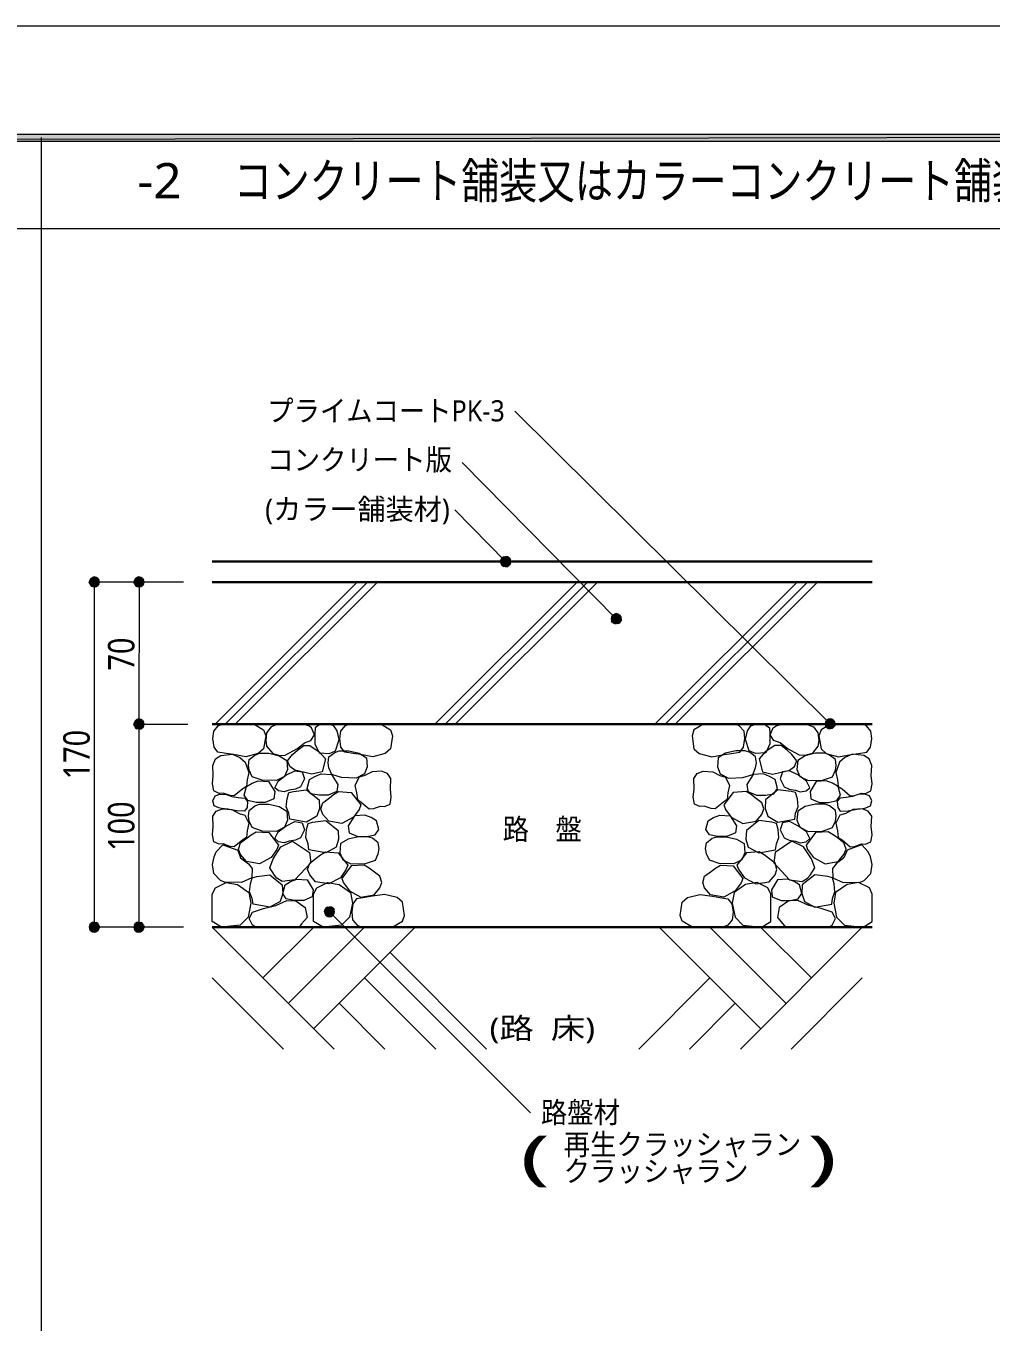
# Model space of a CAD drawing. Header units: millimetres. Extents: x 0 to 420, y 0 to 297.
# Drawn here: x 116.7 to 211.7, y 169.3 to 297 of the extents above; entities that cross this region are included whole.
import ezdxf
from ezdxf.enums import TextEntityAlignment as Align

# ---------------------------------------------------------------- set-up
doc = ezdxf.new("R2010")
doc.units = ezdxf.units.MM
doc.styles.add('kst32b', font='NotoSansJP-Variable.ttf')

msp = doc.modelspace()

# ---------------------------------------------------------------- hatches: boundary and pattern name
h = msp.add_hatch(color=7)
h.paths.add_polyline_path([(394.17, 285.62), (394.17, 286.32), (26.18, 285.62), (394.17, 285.62)])
h.paths.add_polyline_path([(394.17, 286.32), (26.18, 285.62), (26.18, 286.32), (394.17, 286.32)])
h = msp.add_hatch(color=7)
h.paths.add_polyline_path([(163.53, 244.56), (163.43, 244.39), (163.89, 244.2), (163.53, 244.56)])
h.paths.add_polyline_path([(163.43, 244.39), (163.89, 244.2), (163.39, 244.2), (163.43, 244.39)])
h.paths.add_polyline_path([(163.89, 244.2), (163.39, 244.2), (163.43, 244.01), (163.89, 244.2)])
for points in [[(163.43, 244.01), (163.53, 243.84), (163.89, 244.2), (163.43, 244.01)], [(123.59, 242.65), (123.4, 242.7), (123.4, 242.19), (123.59, 242.65)], [(127.97, 242.65), (127.78, 242.7), (127.78, 242.19), (127.97, 242.65)], [(174.33, 238.76), (174.29, 238.57), (174.79, 238.57), (174.33, 238.76)], [(127.97, 228.66), (127.78, 228.71), (127.78, 228.2), (127.97, 228.66)], [(195.39, 228.41), (195.35, 228.22), (195.86, 228.22), (195.39, 228.41)], [(147, 209.53), (147.04, 209.72), (146.56, 209.72), (147, 209.53)], [(123.21, 207.73), (123.4, 207.71), (123.4, 208.2), (123.21, 207.73)], [(127.59, 207.73), (127.78, 207.71), (127.78, 208.2), (127.59, 207.73)]]:
    msp.add_hatch(color=7).paths.add_polyline_path(points)
h = msp.add_hatch(color=7)
h.paths.add_polyline_path([(164.08, 244.67), (163.89, 244.69), (163.89, 244.2), (164.08, 244.67)])
h.paths.add_polyline_path([(163.89, 244.69), (163.89, 244.2), (163.7, 244.67), (163.89, 244.69)])
h.paths.add_polyline_path([(163.89, 244.2), (163.7, 244.67), (163.53, 244.56), (163.89, 244.2)])
h = msp.add_hatch(color=7)
h.paths.add_polyline_path([(163.53, 243.84), (163.7, 243.73), (163.89, 244.2), (163.53, 243.84)])
h.paths.add_polyline_path([(163.7, 243.73), (163.89, 244.2), (163.89, 243.69), (163.7, 243.73)])
h.paths.add_polyline_path([(163.89, 244.2), (163.89, 243.69), (164.08, 243.73), (163.89, 244.2)])
h = msp.add_hatch(color=7)
h.paths.add_polyline_path([(164.4, 244.2), (164.36, 244.39), (163.89, 244.2), (164.4, 244.2)])
h.paths.add_polyline_path([(164.36, 244.39), (163.89, 244.2), (164.25, 244.56), (164.36, 244.39)])
h.paths.add_polyline_path([(163.89, 244.2), (164.25, 244.56), (164.08, 244.67), (163.89, 244.2)])
h = msp.add_hatch(color=7)
h.paths.add_polyline_path([(164.08, 243.73), (164.25, 243.84), (163.89, 244.2), (164.08, 243.73)])
h.paths.add_polyline_path([(164.25, 243.84), (163.89, 244.2), (164.36, 244.01), (164.25, 243.84)])
h.paths.add_polyline_path([(163.89, 244.2), (164.36, 244.01), (164.4, 244.2), (163.89, 244.2)])
h = msp.add_hatch(color=7)
h.paths.add_polyline_path([(123.4, 242.7), (123.21, 242.65), (123.4, 242.19), (123.4, 242.7)])
h.paths.add_polyline_path([(123.21, 242.65), (123.4, 242.19), (123.04, 242.55), (123.21, 242.65)])
h.paths.add_polyline_path([(123.4, 242.19), (123.04, 242.55), (122.94, 242.38), (123.4, 242.19)])
h = msp.add_hatch(color=7)
h.paths.add_polyline_path([(123.89, 242.19), (123.85, 242.38), (123.4, 242.19), (123.89, 242.19)])
h.paths.add_polyline_path([(123.85, 242.38), (123.4, 242.19), (123.74, 242.55), (123.85, 242.38)])
h.paths.add_polyline_path([(123.4, 242.19), (123.74, 242.55), (123.59, 242.65), (123.4, 242.19)])
h = msp.add_hatch(color=7)
h.paths.add_polyline_path([(127.78, 242.7), (127.59, 242.65), (127.78, 242.19), (127.78, 242.7)])
h.paths.add_polyline_path([(127.59, 242.65), (127.78, 242.19), (127.44, 242.55), (127.59, 242.65)])
h.paths.add_polyline_path([(127.78, 242.19), (127.44, 242.55), (127.34, 242.38), (127.78, 242.19)])
h = msp.add_hatch(color=7)
h.paths.add_polyline_path([(128.29, 242.19), (128.25, 242.38), (127.78, 242.19), (128.29, 242.19)])
h.paths.add_polyline_path([(128.25, 242.38), (127.78, 242.19), (128.14, 242.55), (128.25, 242.38)])
h.paths.add_polyline_path([(127.78, 242.19), (128.14, 242.55), (127.97, 242.65), (127.78, 242.19)])
h = msp.add_hatch(color=7)
h.paths.add_polyline_path([(122.94, 242.38), (122.89, 242.19), (123.4, 242.19), (122.94, 242.38)])
h.paths.add_polyline_path([(122.89, 242.19), (123.4, 242.19), (122.94, 242), (122.89, 242.19)])
h.paths.add_polyline_path([(123.4, 242.19), (122.94, 242), (123.04, 241.85), (123.4, 242.19)])
h = msp.add_hatch(color=7)
h.paths.add_polyline_path([(123.04, 241.85), (123.21, 241.74), (123.4, 242.19), (123.04, 241.85)])
h.paths.add_polyline_path([(123.21, 241.74), (123.4, 242.19), (123.4, 241.7), (123.21, 241.74)])
h.paths.add_polyline_path([(123.4, 242.19), (123.4, 241.7), (123.59, 241.74), (123.4, 242.19)])
h = msp.add_hatch(color=7)
h.paths.add_polyline_path([(123.59, 241.74), (123.74, 241.85), (123.4, 242.19), (123.59, 241.74)])
h.paths.add_polyline_path([(123.74, 241.85), (123.4, 242.19), (123.85, 242), (123.74, 241.85)])
h.paths.add_polyline_path([(123.4, 242.19), (123.85, 242), (123.89, 242.19), (123.4, 242.19)])
h = msp.add_hatch(color=7)
h.paths.add_polyline_path([(127.34, 242.38), (127.3, 242.19), (127.78, 242.19), (127.34, 242.38)])
h.paths.add_polyline_path([(127.3, 242.19), (127.78, 242.19), (127.34, 242), (127.3, 242.19)])
h.paths.add_polyline_path([(127.78, 242.19), (127.34, 242), (127.44, 241.85), (127.78, 242.19)])
h = msp.add_hatch(color=7)
h.paths.add_polyline_path([(127.44, 241.85), (127.59, 241.74), (127.78, 242.19), (127.44, 241.85)])
h.paths.add_polyline_path([(127.59, 241.74), (127.78, 242.19), (127.78, 241.7), (127.59, 241.74)])
h.paths.add_polyline_path([(127.78, 242.19), (127.78, 241.7), (127.97, 241.74), (127.78, 242.19)])
h = msp.add_hatch(color=7)
h.paths.add_polyline_path([(127.97, 241.74), (128.14, 241.85), (127.78, 242.19), (127.97, 241.74)])
h.paths.add_polyline_path([(128.14, 241.85), (127.78, 242.19), (128.25, 242), (128.14, 241.85)])
h.paths.add_polyline_path([(127.78, 242.19), (128.25, 242), (128.29, 242.19), (127.78, 242.19)])
h = msp.add_hatch(color=7)
h.paths.add_polyline_path([(174.79, 239.08), (174.6, 239.04), (174.79, 238.57), (174.79, 239.08)])
h.paths.add_polyline_path([(174.6, 239.04), (174.79, 238.57), (174.43, 238.93), (174.6, 239.04)])
h.paths.add_polyline_path([(174.79, 238.57), (174.43, 238.93), (174.33, 238.76), (174.79, 238.57)])
h = msp.add_hatch(color=7)
h.paths.add_polyline_path([(175.26, 238.76), (175.13, 238.93), (174.79, 238.57), (175.26, 238.76)])
h.paths.add_polyline_path([(175.13, 238.93), (174.79, 238.57), (174.98, 239.04), (175.13, 238.93)])
h.paths.add_polyline_path([(174.79, 238.57), (174.98, 239.04), (174.79, 239.08), (174.79, 238.57)])
h = msp.add_hatch(color=7)
h.paths.add_polyline_path([(175.13, 238.21), (175.26, 238.38), (174.79, 238.57), (175.13, 238.21)])
h.paths.add_polyline_path([(175.26, 238.38), (174.79, 238.57), (175.28, 238.57), (175.26, 238.38)])
h.paths.add_polyline_path([(174.79, 238.57), (175.28, 238.57), (175.26, 238.76), (174.79, 238.57)])
h = msp.add_hatch(color=7)
h.paths.add_polyline_path([(174.29, 238.57), (174.33, 238.38), (174.79, 238.57), (174.29, 238.57)])
h.paths.add_polyline_path([(174.33, 238.38), (174.79, 238.57), (174.43, 238.21), (174.33, 238.38)])
h.paths.add_polyline_path([(174.79, 238.57), (174.43, 238.21), (174.6, 238.1), (174.79, 238.57)])
h = msp.add_hatch(color=7)
h.paths.add_polyline_path([(174.6, 238.1), (174.79, 238.06), (174.79, 238.57), (174.6, 238.1)])
h.paths.add_polyline_path([(174.79, 238.06), (174.79, 238.57), (174.98, 238.1), (174.79, 238.06)])
h.paths.add_polyline_path([(174.79, 238.57), (174.98, 238.1), (175.13, 238.21), (174.79, 238.57)])
h = msp.add_hatch(color=7)
h.paths.add_polyline_path([(127.78, 228.71), (127.59, 228.66), (127.78, 228.2), (127.78, 228.71)])
h.paths.add_polyline_path([(127.59, 228.66), (127.78, 228.2), (127.44, 228.56), (127.59, 228.66)])
h.paths.add_polyline_path([(127.78, 228.2), (127.44, 228.56), (127.34, 228.39), (127.78, 228.2)])
h = msp.add_hatch(color=7)
h.paths.add_polyline_path([(128.29, 228.2), (128.25, 228.39), (127.78, 228.2), (128.29, 228.2)])
h.paths.add_polyline_path([(128.25, 228.39), (127.78, 228.2), (128.14, 228.56), (128.25, 228.39)])
h.paths.add_polyline_path([(127.78, 228.2), (128.14, 228.56), (127.97, 228.66), (127.78, 228.2)])
h = msp.add_hatch(color=7)
h.paths.add_polyline_path([(195.86, 228.73), (195.66, 228.68), (195.86, 228.22), (195.86, 228.73)])
h.paths.add_polyline_path([(195.66, 228.68), (195.86, 228.22), (195.5, 228.58), (195.66, 228.68)])
h.paths.add_polyline_path([(195.86, 228.22), (195.5, 228.58), (195.39, 228.41), (195.86, 228.22)])
h = msp.add_hatch(color=7)
h.paths.add_polyline_path([(196.3, 228.41), (196.19, 228.58), (195.86, 228.22), (196.3, 228.41)])
h.paths.add_polyline_path([(196.19, 228.58), (195.86, 228.22), (196.05, 228.68), (196.19, 228.58)])
h.paths.add_polyline_path([(195.86, 228.22), (196.05, 228.68), (195.86, 228.73), (195.86, 228.22)])
h = msp.add_hatch(color=7)
h.paths.add_polyline_path([(127.34, 228.39), (127.3, 228.2), (127.78, 228.2), (127.34, 228.39)])
h.paths.add_polyline_path([(127.3, 228.2), (127.78, 228.2), (127.34, 228.01), (127.3, 228.2)])
h.paths.add_polyline_path([(127.78, 228.2), (127.34, 228.01), (127.44, 227.84), (127.78, 228.2)])
h = msp.add_hatch(color=7)
h.paths.add_polyline_path([(127.44, 227.84), (127.59, 227.73), (127.78, 228.2), (127.44, 227.84)])
h.paths.add_polyline_path([(127.59, 227.73), (127.78, 228.2), (127.78, 227.69), (127.59, 227.73)])
h.paths.add_polyline_path([(127.78, 228.2), (127.78, 227.69), (127.97, 227.73), (127.78, 228.2)])
h = msp.add_hatch(color=7)
h.paths.add_polyline_path([(127.97, 227.73), (128.14, 227.84), (127.78, 228.2), (127.97, 227.73)])
h.paths.add_polyline_path([(128.14, 227.84), (127.78, 228.2), (128.25, 228.01), (128.14, 227.84)])
h.paths.add_polyline_path([(127.78, 228.2), (128.25, 228.01), (128.29, 228.2), (127.78, 228.2)])
h = msp.add_hatch(color=7)
h.paths.add_polyline_path([(195.35, 228.22), (195.39, 228.03), (195.86, 228.22), (195.35, 228.22)])
h.paths.add_polyline_path([(195.39, 228.03), (195.86, 228.22), (195.5, 227.88), (195.39, 228.03)])
h.paths.add_polyline_path([(195.86, 228.22), (195.5, 227.88), (195.66, 227.75), (195.86, 228.22)])
h = msp.add_hatch(color=7)
h.paths.add_polyline_path([(195.66, 227.75), (195.86, 227.73), (195.86, 228.22), (195.66, 227.75)])
h.paths.add_polyline_path([(195.86, 227.73), (195.86, 228.22), (196.05, 227.75), (195.86, 227.73)])
h.paths.add_polyline_path([(195.86, 228.22), (196.05, 227.75), (196.19, 227.88), (195.86, 228.22)])
h = msp.add_hatch(color=7)
h.paths.add_polyline_path([(196.19, 227.88), (196.3, 228.03), (195.86, 228.22), (196.19, 227.88)])
h.paths.add_polyline_path([(196.3, 228.03), (195.86, 228.22), (196.34, 228.22), (196.3, 228.03)])
h.paths.add_polyline_path([(195.86, 228.22), (196.34, 228.22), (196.3, 228.41), (195.86, 228.22)])
h = msp.add_hatch(color=7)
h.paths.add_polyline_path([(146.2, 210.06), (146.09, 209.91), (146.56, 209.72), (146.2, 210.06)])
h.paths.add_polyline_path([(146.09, 209.91), (146.56, 209.72), (146.05, 209.72), (146.09, 209.91)])
h.paths.add_polyline_path([(146.56, 209.72), (146.05, 209.72), (146.09, 209.53), (146.56, 209.72)])
h = msp.add_hatch(color=7)
h.paths.add_polyline_path([(146.09, 209.53), (146.2, 209.36), (146.56, 209.72), (146.09, 209.53)])
h.paths.add_polyline_path([(146.2, 209.36), (146.56, 209.72), (146.37, 209.25), (146.2, 209.36)])
h.paths.add_polyline_path([(146.56, 209.72), (146.37, 209.25), (146.56, 209.21), (146.56, 209.72)])
h = msp.add_hatch(color=7)
h.paths.add_polyline_path([(146.75, 210.18), (146.56, 210.21), (146.56, 209.72), (146.75, 210.18)])
h.paths.add_polyline_path([(146.56, 210.21), (146.56, 209.72), (146.37, 210.18), (146.56, 210.21)])
h.paths.add_polyline_path([(146.56, 209.72), (146.37, 210.18), (146.2, 210.06), (146.56, 209.72)])
h = msp.add_hatch(color=7)
h.paths.add_polyline_path([(147.04, 209.72), (147, 209.91), (146.56, 209.72), (147.04, 209.72)])
h.paths.add_polyline_path([(147, 209.91), (146.56, 209.72), (146.9, 210.06), (147, 209.91)])
h.paths.add_polyline_path([(146.56, 209.72), (146.9, 210.06), (146.75, 210.18), (146.56, 209.72)])
h = msp.add_hatch(color=7)
h.paths.add_polyline_path([(146.56, 209.21), (146.75, 209.25), (146.56, 209.72), (146.56, 209.21)])
h.paths.add_polyline_path([(146.75, 209.25), (146.56, 209.72), (146.9, 209.36), (146.75, 209.25)])
h.paths.add_polyline_path([(146.56, 209.72), (146.9, 209.36), (147, 209.53), (146.56, 209.72)])
h = msp.add_hatch(color=7)
h.paths.add_polyline_path([(123.21, 208.66), (123.04, 208.56), (123.4, 208.2), (123.21, 208.66)])
h.paths.add_polyline_path([(123.04, 208.56), (123.4, 208.2), (122.94, 208.39), (123.04, 208.56)])
h.paths.add_polyline_path([(123.4, 208.2), (122.94, 208.39), (122.89, 208.2), (123.4, 208.2)])
h = msp.add_hatch(color=7)
h.paths.add_polyline_path([(122.89, 208.2), (122.94, 208), (123.4, 208.2), (122.89, 208.2)])
h.paths.add_polyline_path([(122.94, 208), (123.4, 208.2), (123.04, 207.84), (122.94, 208)])
h.paths.add_polyline_path([(123.4, 208.2), (123.04, 207.84), (123.21, 207.73), (123.4, 208.2)])
h = msp.add_hatch(color=7)
h.paths.add_polyline_path([(123.74, 208.56), (123.59, 208.66), (123.4, 208.2), (123.74, 208.56)])
h.paths.add_polyline_path([(123.59, 208.66), (123.4, 208.2), (123.4, 208.7), (123.59, 208.66)])
h.paths.add_polyline_path([(123.4, 208.2), (123.4, 208.7), (123.21, 208.66), (123.4, 208.2)])
h = msp.add_hatch(color=7)
h.paths.add_polyline_path([(123.85, 208), (123.89, 208.2), (123.4, 208.2), (123.85, 208)])
h.paths.add_polyline_path([(123.89, 208.2), (123.4, 208.2), (123.85, 208.39), (123.89, 208.2)])
h.paths.add_polyline_path([(123.4, 208.2), (123.85, 208.39), (123.74, 208.56), (123.4, 208.2)])
h = msp.add_hatch(color=7)
h.paths.add_polyline_path([(123.4, 207.71), (123.59, 207.73), (123.4, 208.2), (123.4, 207.71)])
h.paths.add_polyline_path([(123.59, 207.73), (123.4, 208.2), (123.74, 207.84), (123.59, 207.73)])
h.paths.add_polyline_path([(123.4, 208.2), (123.74, 207.84), (123.85, 208), (123.4, 208.2)])
h = msp.add_hatch(color=7)
h.paths.add_polyline_path([(127.59, 208.66), (127.44, 208.56), (127.78, 208.2), (127.59, 208.66)])
h.paths.add_polyline_path([(127.44, 208.56), (127.78, 208.2), (127.34, 208.39), (127.44, 208.56)])
h.paths.add_polyline_path([(127.78, 208.2), (127.34, 208.39), (127.3, 208.2), (127.78, 208.2)])
h = msp.add_hatch(color=7)
h.paths.add_polyline_path([(127.3, 208.2), (127.34, 208), (127.78, 208.2), (127.3, 208.2)])
h.paths.add_polyline_path([(127.34, 208), (127.78, 208.2), (127.44, 207.84), (127.34, 208)])
h.paths.add_polyline_path([(127.78, 208.2), (127.44, 207.84), (127.59, 207.73), (127.78, 208.2)])
h = msp.add_hatch(color=7)
h.paths.add_polyline_path([(128.14, 208.56), (127.97, 208.66), (127.78, 208.2), (128.14, 208.56)])
h.paths.add_polyline_path([(127.97, 208.66), (127.78, 208.2), (127.78, 208.7), (127.97, 208.66)])
h.paths.add_polyline_path([(127.78, 208.2), (127.78, 208.7), (127.59, 208.66), (127.78, 208.2)])
h = msp.add_hatch(color=7)
h.paths.add_polyline_path([(128.25, 208), (128.29, 208.2), (127.78, 208.2), (128.25, 208)])
h.paths.add_polyline_path([(128.29, 208.2), (127.78, 208.2), (128.25, 208.39), (128.29, 208.2)])
h.paths.add_polyline_path([(127.78, 208.2), (128.25, 208.39), (128.14, 208.56), (127.78, 208.2)])
h = msp.add_hatch(color=7)
h.paths.add_polyline_path([(127.78, 207.71), (127.97, 207.73), (127.78, 208.2), (127.78, 207.71)])
h.paths.add_polyline_path([(127.97, 207.73), (127.78, 208.2), (128.14, 207.84), (127.97, 207.73)])
h.paths.add_polyline_path([(127.78, 208.2), (128.14, 207.84), (128.25, 208), (127.78, 208.2)])

# ---------------------------------------------------------------- linework, layer by layer
at = {"lineweight": 13}
for points in [[(0.19, 0), (0.19, 296.97), (420.16, 296.97), (420.16, 0)], [(192.6, 242.19), (178.6, 228.2)], [(143.55, 223.56), (143.15, 223.65), (142.66, 224.01), (142.43, 224.58), (142.92, 225.19), (143.4, 225.64), (144.02, 226.08), (144.61, 226.08), (145.54, 225.47), (146.16, 224.77), (145.84, 223.48), (144.82, 223.27), (144.25, 223.39)], [(191.45, 223.56), (191.85, 223.65), (192.34, 224.01), (192.57, 224.58), (192.09, 225.19), (191.6, 225.64), (191.01, 226.08), (190.39, 226.08), (189.46, 225.47), (188.85, 224.77), (189.17, 223.48), (190.18, 223.27), (190.75, 223.39)], [(136.08, 221.4), (135.68, 221.36), (135.15, 221.62), (135.02, 222.31), (135.11, 223.12), (135.06, 224.13), (135.32, 224.79), (135.85, 225.11), (136.99, 225.23), (137.71, 224.92), (138.24, 224.45), (138.6, 223.44), (138.45, 222.72), (138.37, 222.06), (138.01, 221.81), (137.18, 221.13), (136.78, 221.17)], [(138.64, 223.65), (138.56, 224.13), (138.64, 224.71), (139.21, 225.15), (139.66, 225.32), (140.59, 225.32), (141.61, 225.07), (142.35, 224.62), (142.43, 223.73), (142.13, 223.03), (141.33, 222.63), (139.91, 222.67), (138.94, 222.99)], [(146.49, 223.9), (146.41, 224.39), (146.49, 224.96), (147.07, 225.4), (147.51, 225.57), (148.44, 225.57), (149.46, 225.32), (150.18, 224.87), (150.26, 223.99), (149.99, 223.29), (149.16, 222.88), (147.74, 222.93), (146.77, 223.24)], [(188.51, 223.9), (188.6, 224.39), (188.51, 224.96), (187.96, 225.4), (187.49, 225.57), (186.56, 225.57), (185.55, 225.32), (184.83, 224.87), (184.74, 223.99), (185.02, 223.29), (185.84, 222.88), (187.26, 222.93), (188.24, 223.24)], [(196.36, 223.65), (196.45, 224.13), (196.36, 224.71), (195.79, 225.15), (195.35, 225.32), (194.42, 225.32), (193.4, 225.07), (192.66, 224.62), (192.57, 223.73), (192.87, 223.03), (193.67, 222.63), (195.09, 222.67), (196.09, 222.99)], [(198.92, 221.4), (199.33, 221.36), (199.86, 221.62), (199.98, 222.31), (199.9, 223.12), (199.94, 224.13), (199.69, 224.79), (199.16, 225.11), (198.04, 225.23), (197.29, 224.92), (196.77, 224.45), (196.41, 223.44), (196.57, 222.72), (196.64, 222.06), (197.02, 221.81), (197.82, 221.13), (198.23, 221.17)], [(142.58, 221.7), (142.09, 221.53), (141.52, 221.62), (141.16, 221.93), (141.5, 222.59), (142.26, 223.16), (143.15, 223.6), (143.85, 223.48), (144.08, 222.8), (143.68, 222.02), (143.19, 221.78)], [(151.57, 220.11), (151.98, 220.07), (152.51, 220.32), (152.63, 221), (152.55, 221.83), (152.59, 222.84), (152.25, 223.33), (151.68, 223.56), (150.75, 223.48), (150.03, 223.12), (149.46, 222.97), (149.06, 222.14), (149.22, 221.42), (149.31, 220.77), (149.67, 220.51), (150.47, 219.84), (150.88, 219.88)], [(183.43, 220.11), (183.03, 220.07), (182.5, 220.32), (182.37, 221), (182.46, 221.83), (182.41, 222.84), (182.75, 223.33), (183.35, 223.56), (184.28, 223.48), (184.98, 223.12), (185.55, 222.97), (185.95, 222.14), (185.78, 221.42), (185.72, 220.77), (185.34, 220.51), (184.53, 219.84), (184.13, 219.88)], [(192.43, 221.7), (192.91, 221.53), (193.48, 221.62), (193.84, 221.93), (193.53, 222.59), (192.74, 223.16), (191.85, 223.6), (191.16, 223.48), (190.92, 222.8), (191.33, 222.02), (191.81, 221.78)], [(139.32, 220.49), (138.51, 220.66), (138.15, 221.19), (138.39, 222.04), (138.92, 222.38), (139.53, 222.61), (140.55, 222.53), (141.16, 221.55), (141.08, 220.85), (140.21, 220.49)], [(145.52, 221.19), (144.72, 221.34), (144.36, 221.87), (144.59, 222.74), (145.12, 223.05), (145.73, 223.31), (146.75, 223.22), (147.36, 222.25), (147.28, 221.55), (146.43, 221.19)], [(189.48, 221.19), (190.29, 221.34), (190.65, 221.87), (190.42, 222.74), (189.89, 223.05), (189.27, 223.31), (188.26, 223.22), (187.64, 222.25), (187.73, 221.55), (188.6, 221.19)], [(195.69, 220.49), (196.49, 220.66), (196.87, 221.19), (196.62, 222.04), (196.09, 222.38), (195.47, 222.61), (194.46, 222.53), (193.87, 221.55), (193.93, 220.85), (194.8, 220.49)], [(135.93, 219.9), (135.66, 219.94), (135.19, 220.15), (135.06, 220.64), (135.28, 221.13), (135.76, 221.3), (136.4, 221.28), (136.95, 221.06), (137.56, 220.96), (138.2, 220.9), (138.47, 220.58), (138.43, 219.99), (138.18, 219.63), (137.39, 219.67), (136.55, 219.82)], [(142.56, 219.41), (142.3, 220.05), (142.39, 220.83), (142.56, 221.45), (143, 221.55), (144.29, 221.72), (145.52, 220.75), (145.56, 219.9), (145.31, 219.12), (144.29, 218.55), (142.64, 218.84)], [(146.47, 218.63), (145.9, 219.31), (145.69, 219.84), (145.9, 220.45), (146.54, 220.94), (146.96, 221.28), (147.45, 221.55), (148.7, 221.47), (149.63, 220.26), (149.48, 219.79), (148.91, 219.03), (147.76, 218.42)], [(188.55, 218.63), (189.12, 219.31), (189.31, 219.84), (189.12, 220.45), (188.47, 220.94), (188.07, 221.28), (187.58, 221.55), (186.31, 221.47), (185.38, 220.26), (185.55, 219.79), (186.1, 219.03), (187.24, 218.42)], [(192.45, 219.41), (192.7, 220.05), (192.62, 220.83), (192.45, 221.45), (192, 221.55), (190.71, 221.72), (189.48, 220.75), (189.44, 219.9), (189.7, 219.12), (190.71, 218.55), (192.38, 218.84)], [(199.09, 219.9), (199.35, 219.94), (199.81, 220.15), (199.96, 220.64), (199.73, 221.13), (199.24, 221.3), (198.61, 221.28), (198.06, 221.06), (197.44, 220.96), (196.83, 220.9), (196.53, 220.58), (196.6, 219.99), (196.83, 219.63), (197.61, 219.67), (198.46, 219.82)], [(136.08, 216.41), (135.68, 216.37), (135.15, 216.6), (135.02, 217.3), (135.11, 218.1), (135.06, 219.12), (135.4, 219.63), (136, 219.86), (136.93, 219.77), (137.65, 219.39), (138.2, 219.24), (138.6, 218.44), (138.45, 217.7), (138.37, 217.04), (138.01, 216.81), (137.18, 216.11), (136.78, 216.15)], [(138.64, 218.63), (138.56, 219.12), (138.64, 219.69), (139.21, 220.15), (139.66, 220.3), (140.59, 220.3), (141.61, 220.07), (142.35, 219.63), (142.43, 218.72), (142.13, 218.04), (141.33, 217.61), (139.91, 217.66), (138.94, 218)], [(196.36, 218.63), (196.45, 219.12), (196.36, 219.69), (195.79, 220.15), (195.35, 220.3), (194.42, 220.3), (193.4, 220.07), (192.66, 219.63), (192.57, 218.72), (192.87, 218.04), (193.67, 217.61), (195.09, 217.66), (196.09, 218)], [(198.92, 216.41), (199.33, 216.37), (199.86, 216.6), (199.98, 217.3), (199.9, 218.1), (199.94, 219.12), (199.6, 219.63), (199.01, 219.86), (198.08, 219.77), (197.38, 219.39), (196.81, 219.24), (196.41, 218.44), (196.57, 217.7), (196.64, 217.04), (197.02, 216.81), (197.82, 216.11), (198.23, 216.15)], [(142.58, 216.68), (142.09, 216.51), (141.52, 216.6), (141.16, 216.94), (141.5, 217.57), (142.26, 218.14), (143.15, 218.59), (143.85, 218.48), (144.08, 217.78), (143.68, 217), (143.19, 216.77)], [(144.44, 216.39), (144.21, 217.04), (144.29, 217.8), (144.44, 218.42), (144.89, 218.55), (146.2, 218.69), (147.4, 217.72), (147.45, 216.87), (147.21, 216.09), (146.2, 215.52), (144.53, 215.82)], [(150.24, 217.13), (151.05, 217.3), (151.41, 217.83), (151.17, 218.67), (150.64, 218.99), (150.03, 219.24), (149.01, 219.16), (148.4, 218.19), (148.48, 217.49), (149.33, 217.13)], [(184.76, 217.13), (183.96, 217.3), (183.6, 217.83), (183.83, 218.67), (184.36, 218.99), (184.98, 219.24), (185.99, 219.16), (186.61, 218.19), (186.52, 217.49), (185.67, 217.13)], [(190.56, 216.39), (190.8, 217.04), (190.73, 217.8), (190.56, 218.42), (190.12, 218.55), (188.81, 218.69), (187.6, 217.72), (187.56, 216.87), (187.79, 216.09), (188.81, 215.52), (190.48, 215.82)], [(192.43, 216.68), (192.91, 216.51), (193.48, 216.6), (193.84, 216.94), (193.53, 217.57), (192.74, 218.14), (191.85, 218.59), (191.16, 218.48), (190.92, 217.78), (191.33, 217), (191.81, 216.77)], [(138.37, 214.65), (137.8, 215.35), (137.58, 215.88), (137.8, 216.49), (138.45, 216.98), (138.85, 217.3), (139.34, 217.57), (140.59, 217.51), (141.52, 216.28), (141.37, 215.84), (140.8, 215.05), (139.66, 214.44)], [(151.34, 215.43), (151.43, 215.94), (151.34, 216.49), (150.77, 216.96), (150.33, 217.11), (149.39, 217.11), (148.38, 216.87), (147.64, 216.43), (147.57, 215.52), (147.85, 214.84), (148.65, 214.42), (150.09, 214.46), (151.07, 214.8)], [(183.66, 215.43), (183.58, 215.94), (183.66, 216.49), (184.23, 216.96), (184.68, 217.11), (185.61, 217.11), (186.63, 216.87), (187.37, 216.43), (187.45, 215.52), (187.16, 214.84), (186.35, 214.42), (184.93, 214.46), (183.96, 214.8)], [(196.64, 214.65), (197.21, 215.35), (197.42, 215.88), (197.21, 216.49), (196.57, 216.98), (196.15, 217.3), (195.66, 217.57), (194.42, 217.51), (193.48, 216.28), (193.63, 215.84), (194.2, 215.05), (195.35, 214.44)], [(136.21, 212.62), (135.81, 212.79), (135.15, 213.47), (135.02, 214.38), (135.19, 215.14), (135.4, 215.62), (136.04, 216.32), (136.61, 216.11), (137.52, 215.79), (137.8, 215.01), (138.56, 214.44), (138.94, 213.99), (138.9, 213.06), (137.88, 212.58)], [(141.37, 213.02), (141.12, 213.32), (140.67, 214.04), (141.01, 214.93), (141.77, 216.11), (142.92, 216.68), (144.57, 215.54), (144.7, 214.52), (143.15, 212.85), (141.9, 212.7)], [(193.63, 213.02), (193.89, 213.32), (194.33, 214.04), (194.01, 214.93), (193.23, 216.11), (192.09, 216.68), (190.44, 215.54), (190.31, 214.52), (191.85, 212.85), (193.1, 212.7)], [(198.8, 212.62), (199.2, 212.79), (199.86, 213.47), (199.98, 214.38), (199.81, 215.14), (199.6, 215.62), (198.97, 216.32), (198.4, 216.11), (197.51, 215.79), (197.21, 215.01), (196.45, 214.44), (196.09, 213.99), (196.11, 213.06), (197.13, 212.58)], [(145.16, 212.66), (144.61, 213.36), (144.4, 213.89), (144.61, 214.5), (145.25, 214.99), (145.65, 215.31), (146.16, 215.6), (147.4, 215.52), (148.34, 214.29), (148.17, 213.85), (147.62, 213.06), (146.47, 212.47)], [(189.84, 212.66), (190.42, 213.36), (190.61, 213.89), (190.42, 214.5), (189.76, 214.99), (189.36, 215.31), (188.87, 215.6), (187.6, 215.52), (186.67, 214.29), (186.84, 213.85), (187.41, 213.06), (188.53, 212.47)], [(138.94, 211.03), (138.68, 211.69), (138.77, 212.45), (138.94, 213.06), (139.38, 213.19), (140.67, 213.34), (141.9, 212.37), (141.94, 211.52), (141.69, 210.74), (140.67, 210.18), (139.02, 210.46)], [(150.94, 211.37), (151.51, 212.07), (151.7, 212.6), (151.51, 213.21), (150.85, 213.7), (150.45, 214.02), (149.97, 214.29), (148.7, 214.23), (147.76, 213), (147.93, 212.56), (148.51, 211.77), (149.63, 211.16)], [(184.07, 211.37), (183.49, 212.07), (183.3, 212.6), (183.49, 213.21), (184.15, 213.7), (184.55, 214.02), (185.04, 214.29), (186.31, 214.23), (187.24, 213), (187.07, 212.56), (186.5, 211.77), (185.38, 211.16)], [(196.09, 211.03), (196.32, 211.69), (196.24, 212.45), (196.09, 213.06), (195.62, 213.19), (194.33, 213.34), (193.1, 212.37), (193.06, 211.52), (193.32, 210.74), (194.33, 210.18), (196, 210.46)], [(135, 211.45), (135.32, 212.07), (136.36, 212.58), (137.5, 212.41), (138.62, 211.62), (138.79, 210.57), (138.54, 209.17), (137.75, 208.39), (135.91, 208.2), (135, 208.75)], [(143.11, 210.82), (142.3, 210.99), (141.94, 211.52), (142.18, 212.37), (142.71, 212.7), (143.32, 212.94), (144.34, 212.85), (144.95, 211.88), (144.86, 211.2), (144.02, 210.82)], [(144.99, 211.45), (145.31, 212.07), (146.35, 212.58), (147.49, 212.41), (148.63, 211.62), (148.8, 210.57), (148.53, 209.17), (147.74, 208.39), (145.92, 208.2), (144.99, 208.75)], [(190.01, 211.45), (189.7, 212.07), (188.66, 212.58), (187.52, 212.41), (186.39, 211.62), (186.2, 210.57), (186.48, 209.17), (187.26, 208.39), (189.08, 208.2), (190.01, 208.75)], [(191.9, 210.82), (192.7, 210.99), (193.06, 211.52), (192.83, 212.37), (192.3, 212.7), (191.69, 212.94), (190.67, 212.85), (190.06, 211.88), (190.14, 211.2), (191.01, 210.82)], [(200, 211.45), (199.71, 212.07), (198.65, 212.58), (197.53, 212.41), (196.38, 211.62), (196.22, 210.57), (196.47, 209.17), (197.25, 208.39), (199.09, 208.2), (200, 208.75)]]:
    msp.add_lwpolyline(points, close=True, dxfattribs=at)
at = {"lineweight": 0}
for points in [[(394.17, 285.62), (394.17, 286.32), (26.18, 285.62)], [(394.17, 286.32), (26.18, 285.62), (26.18, 286.32)], [(163.43, 244.39), (163.89, 244.2), (163.39, 244.2)], [(163.89, 244.2), (163.39, 244.2), (163.43, 244.01)], [(163.53, 244.56), (163.43, 244.39), (163.89, 244.2)], [(163.43, 244.01), (163.53, 243.84), (163.89, 244.2)], [(163.89, 244.2), (163.7, 244.67), (163.53, 244.56)], [(163.53, 243.84), (163.7, 243.73), (163.89, 244.2)], [(163.89, 244.69), (163.89, 244.2), (163.7, 244.67)], [(163.7, 243.73), (163.89, 244.2), (163.89, 243.69)], [(164.08, 244.67), (163.89, 244.69), (163.89, 244.2)], [(163.89, 244.2), (164.25, 244.56), (164.08, 244.67)], [(164.36, 244.39), (163.89, 244.2), (164.25, 244.56)], [(164.4, 244.2), (164.36, 244.39), (163.89, 244.2)], [(163.89, 244.2), (163.89, 243.69), (164.08, 243.73)], [(164.08, 243.73), (164.25, 243.84), (163.89, 244.2)], [(164.25, 243.84), (163.89, 244.2), (164.36, 244.01)], [(163.89, 244.2), (164.36, 244.01), (164.4, 244.2)], [(123.21, 242.65), (123.4, 242.19), (123.04, 242.55)], [(123.4, 242.7), (123.21, 242.65), (123.4, 242.19)], [(123.59, 242.65), (123.4, 242.7), (123.4, 242.19)], [(123.4, 242.19), (123.74, 242.55), (123.59, 242.65)], [(127.59, 242.65), (127.78, 242.19), (127.44, 242.55)], [(127.78, 242.7), (127.59, 242.65), (127.78, 242.19)], [(127.97, 242.65), (127.78, 242.7), (127.78, 242.19)], [(127.78, 242.19), (128.14, 242.55), (127.97, 242.65)], [(122.94, 242.38), (122.89, 242.19), (123.4, 242.19)], [(122.89, 242.19), (123.4, 242.19), (122.94, 242)], [(123.4, 242.19), (123.04, 242.55), (122.94, 242.38)], [(123.4, 242.19), (122.94, 242), (123.04, 241.85)], [(123.04, 241.85), (123.21, 241.74), (123.4, 242.19)], [(123.21, 241.74), (123.4, 242.19), (123.4, 241.7)], [(123.85, 242.38), (123.4, 242.19), (123.74, 242.55)], [(123.89, 242.19), (123.85, 242.38), (123.4, 242.19)], [(123.4, 242.19), (123.4, 241.7), (123.59, 241.74)], [(123.59, 241.74), (123.74, 241.85), (123.4, 242.19)], [(123.74, 241.85), (123.4, 242.19), (123.85, 242)], [(123.4, 242.19), (123.85, 242), (123.89, 242.19)], [(127.34, 242.38), (127.3, 242.19), (127.78, 242.19)], [(127.3, 242.19), (127.78, 242.19), (127.34, 242)], [(127.78, 242.19), (127.44, 242.55), (127.34, 242.38)], [(127.78, 242.19), (127.34, 242), (127.44, 241.85)], [(127.44, 241.85), (127.59, 241.74), (127.78, 242.19)], [(127.59, 241.74), (127.78, 242.19), (127.78, 241.7)], [(128.25, 242.38), (127.78, 242.19), (128.14, 242.55)], [(128.29, 242.19), (128.25, 242.38), (127.78, 242.19)], [(127.78, 242.19), (127.78, 241.7), (127.97, 241.74)], [(127.97, 241.74), (128.14, 241.85), (127.78, 242.19)], [(128.14, 241.85), (127.78, 242.19), (128.25, 242)], [(127.78, 242.19), (128.25, 242), (128.29, 242.19)], [(174.33, 238.76), (174.29, 238.57), (174.79, 238.57)], [(174.79, 238.57), (174.43, 238.93), (174.33, 238.76)], [(174.6, 239.04), (174.79, 238.57), (174.43, 238.93)], [(174.79, 239.08), (174.6, 239.04), (174.79, 238.57)], [(174.79, 238.57), (174.98, 239.04), (174.79, 239.08)], [(175.13, 238.93), (174.79, 238.57), (174.98, 239.04)], [(175.26, 238.76), (175.13, 238.93), (174.79, 238.57)], [(174.79, 238.57), (175.28, 238.57), (175.26, 238.76)], [(174.29, 238.57), (174.33, 238.38), (174.79, 238.57)], [(174.33, 238.38), (174.79, 238.57), (174.43, 238.21)], [(174.79, 238.57), (174.43, 238.21), (174.6, 238.1)], [(174.6, 238.1), (174.79, 238.06), (174.79, 238.57)], [(174.79, 238.06), (174.79, 238.57), (174.98, 238.1)], [(174.79, 238.57), (174.98, 238.1), (175.13, 238.21)], [(175.13, 238.21), (175.26, 238.38), (174.79, 238.57)], [(175.26, 238.38), (174.79, 238.57), (175.28, 238.57)], [(127.78, 228.2), (127.44, 228.56), (127.34, 228.39)], [(127.59, 228.66), (127.78, 228.2), (127.44, 228.56)], [(127.78, 228.71), (127.59, 228.66), (127.78, 228.2)], [(127.97, 228.66), (127.78, 228.71), (127.78, 228.2)], [(127.78, 228.2), (128.14, 228.56), (127.97, 228.66)], [(128.25, 228.39), (127.78, 228.2), (128.14, 228.56)], [(195.86, 228.22), (195.5, 228.58), (195.39, 228.41)], [(195.66, 228.68), (195.86, 228.22), (195.5, 228.58)], [(195.86, 228.73), (195.66, 228.68), (195.86, 228.22)], [(195.86, 228.22), (196.05, 228.68), (195.86, 228.73)], [(196.19, 228.58), (195.86, 228.22), (196.05, 228.68)], [(196.3, 228.41), (196.19, 228.58), (195.86, 228.22)], [(127.34, 228.39), (127.3, 228.2), (127.78, 228.2)], [(127.3, 228.2), (127.78, 228.2), (127.34, 228.01)], [(127.78, 228.2), (127.34, 228.01), (127.44, 227.84)], [(127.44, 227.84), (127.59, 227.73), (127.78, 228.2)], [(127.59, 227.73), (127.78, 228.2), (127.78, 227.69)], [(128.29, 228.2), (128.25, 228.39), (127.78, 228.2)], [(127.78, 228.2), (127.78, 227.69), (127.97, 227.73)], [(127.97, 227.73), (128.14, 227.84), (127.78, 228.2)], [(128.14, 227.84), (127.78, 228.2), (128.25, 228.01)], [(127.78, 228.2), (128.25, 228.01), (128.29, 228.2)], [(195.39, 228.41), (195.35, 228.22), (195.86, 228.22)], [(195.35, 228.22), (195.39, 228.03), (195.86, 228.22)], [(195.39, 228.03), (195.86, 228.22), (195.5, 227.88)], [(195.86, 228.22), (195.5, 227.88), (195.66, 227.75)], [(195.66, 227.75), (195.86, 227.73), (195.86, 228.22)], [(195.86, 228.22), (196.34, 228.22), (196.3, 228.41)], [(195.86, 227.73), (195.86, 228.22), (196.05, 227.75)], [(195.86, 228.22), (196.05, 227.75), (196.19, 227.88)], [(196.19, 227.88), (196.3, 228.03), (195.86, 228.22)], [(196.3, 228.03), (195.86, 228.22), (196.34, 228.22)], [(146.09, 209.91), (146.56, 209.72), (146.05, 209.72)], [(146.56, 209.72), (146.05, 209.72), (146.09, 209.53)], [(146.2, 210.06), (146.09, 209.91), (146.56, 209.72)], [(146.09, 209.53), (146.2, 209.36), (146.56, 209.72)], [(146.56, 209.72), (146.37, 210.18), (146.2, 210.06)], [(146.2, 209.36), (146.56, 209.72), (146.37, 209.25)], [(146.56, 210.21), (146.56, 209.72), (146.37, 210.18)], [(146.56, 209.72), (146.37, 209.25), (146.56, 209.21)], [(146.75, 210.18), (146.56, 210.21), (146.56, 209.72)], [(146.56, 209.72), (146.9, 210.06), (146.75, 210.18)], [(147, 209.91), (146.56, 209.72), (146.9, 210.06)], [(147.04, 209.72), (147, 209.91), (146.56, 209.72)], [(146.56, 209.21), (146.75, 209.25), (146.56, 209.72)], [(146.75, 209.25), (146.56, 209.72), (146.9, 209.36)], [(146.56, 209.72), (146.9, 209.36), (147, 209.53)], [(147, 209.53), (147.04, 209.72), (146.56, 209.72)], [(123.4, 208.2), (122.94, 208.39), (122.89, 208.2)], [(122.89, 208.2), (122.94, 208), (123.4, 208.2)], [(123.04, 208.56), (123.4, 208.2), (122.94, 208.39)], [(122.94, 208), (123.4, 208.2), (123.04, 207.84)], [(123.21, 208.66), (123.04, 208.56), (123.4, 208.2)], [(123.4, 208.2), (123.04, 207.84), (123.21, 207.73)], [(123.4, 208.2), (123.4, 208.7), (123.21, 208.66)], [(123.21, 207.73), (123.4, 207.71), (123.4, 208.2)], [(123.59, 208.66), (123.4, 208.2), (123.4, 208.7)], [(123.74, 208.56), (123.59, 208.66), (123.4, 208.2)], [(123.4, 208.2), (123.85, 208.39), (123.74, 208.56)], [(123.89, 208.2), (123.4, 208.2), (123.85, 208.39)], [(123.4, 207.71), (123.59, 207.73), (123.4, 208.2)], [(123.59, 207.73), (123.4, 208.2), (123.74, 207.84)], [(123.4, 208.2), (123.74, 207.84), (123.85, 208)], [(123.85, 208), (123.89, 208.2), (123.4, 208.2)], [(127.78, 208.2), (127.34, 208.39), (127.3, 208.2)], [(127.3, 208.2), (127.34, 208), (127.78, 208.2)], [(127.44, 208.56), (127.78, 208.2), (127.34, 208.39)], [(127.34, 208), (127.78, 208.2), (127.44, 207.84)], [(127.59, 208.66), (127.44, 208.56), (127.78, 208.2)], [(127.78, 208.2), (127.44, 207.84), (127.59, 207.73)], [(127.78, 208.2), (127.78, 208.7), (127.59, 208.66)], [(127.59, 207.73), (127.78, 207.71), (127.78, 208.2)], [(127.97, 208.66), (127.78, 208.2), (127.78, 208.7)], [(128.14, 208.56), (127.97, 208.66), (127.78, 208.2)], [(127.78, 208.2), (128.25, 208.39), (128.14, 208.56)], [(128.29, 208.2), (127.78, 208.2), (128.25, 208.39)], [(127.78, 207.71), (127.97, 207.73), (127.78, 208.2)], [(127.97, 207.73), (127.78, 208.2), (128.14, 207.84)], [(127.78, 208.2), (128.14, 207.84), (128.25, 208)], [(128.25, 208), (128.29, 208.2), (127.78, 208.2)]]:
    msp.add_lwpolyline(points, close=True, dxfattribs=at)
at = {"lineweight": 13}
for points in [[(118.17, 285.98), (118.17, 46)], [(394.17, 276.99), (26.18, 276.99)], [(195.86, 228.22), (164.8, 259.02)], [(174.79, 238.57), (159.62, 253.96)], [(163.89, 244.2), (158.88, 249.3)], [(132.19, 242.19), (123.4, 242.19)], [(132.19, 208.2), (123.4, 208.2), (123.4, 242.19)], [(127.8, 242.19), (127.78, 228.2), (132.59, 228.2)], [(149.27, 242.19), (135.28, 228.2)], [(150.28, 242.19), (136.27, 228.2)], [(151.28, 242.19), (137.27, 228.2)], [(170.94, 242.19), (156.93, 228.2)], [(171.94, 242.19), (157.95, 228.2)], [(172.93, 242.19), (158.94, 228.2)], [(193.61, 242.19), (179.6, 228.2)], [(194.61, 242.19), (180.59, 228.2)], [(127.78, 228.2), (127.78, 208.2)], [(139.13, 228.2), (140.06, 227.63), (140.27, 227.05), (140.06, 225.76), (139.53, 225.3), (138.32, 224.98), (137.1, 225.19), (136.38, 225.3), (135.55, 225.42), (135.19, 225.91), (135.06, 226.78), (135.15, 227.5), (135.59, 228.03), (135.97, 228.2)], [(141.5, 228.2), (140.8, 227.94), (140.36, 227.35), (140.27, 226.57), (140.36, 226.04), (140.97, 225.3), (141.65, 225.11), (142.18, 225.15), (143.4, 225.81), (144.08, 226.36), (144.7, 226.57), (145.06, 227.14), (144.78, 227.84), (144.5, 228.03), (143.93, 228.2)], [(145.63, 228.2), (145.14, 227.84), (145.1, 227.27), (145.1, 226.25), (145.52, 225.38), (146.54, 225.3), (147.13, 225.55), (147.51, 226.69), (147.3, 227.54), (146.98, 228.03), (146.49, 228.2)], [(151.64, 228.2), (152.57, 227.63), (152.76, 227.05), (152.57, 225.76), (152.04, 225.3), (150.81, 224.98), (149.61, 225.19), (148.87, 225.3), (148.06, 225.42), (147.68, 225.91), (147.57, 226.78), (147.66, 227.5), (148.1, 228.03), (148.46, 228.2)], [(183.39, 228.2), (182.44, 227.63), (182.25, 227.05), (182.44, 225.76), (182.96, 225.3), (184.19, 224.98), (185.4, 225.19), (186.14, 225.3), (186.94, 225.42), (187.32, 225.91), (187.43, 226.78), (187.37, 227.5), (186.9, 228.03), (186.54, 228.2)], [(189.38, 228.2), (189.87, 227.84), (189.91, 227.27), (189.91, 226.25), (189.51, 225.38), (188.49, 225.3), (187.88, 225.55), (187.52, 226.69), (187.71, 227.54), (188.04, 228.03), (188.53, 228.2)], [(193.53, 228.2), (194.2, 227.94), (194.65, 227.35), (194.73, 226.57), (194.65, 226.04), (194.06, 225.3), (193.36, 225.11), (192.83, 225.15), (191.6, 225.81), (190.92, 226.36), (190.31, 226.57), (189.95, 227.14), (190.22, 227.84), (190.52, 228.03), (191.07, 228.2)], [(195.88, 228.2), (194.95, 227.63), (194.73, 227.05), (194.95, 225.76), (195.47, 225.3), (196.68, 224.98), (197.91, 225.19), (198.63, 225.3), (199.45, 225.42), (199.81, 225.91), (199.94, 226.78), (199.86, 227.5), (199.41, 228.03), (199.05, 228.2)], [(139.3, 208.2), (138.98, 208.39), (138.64, 209.04), (138.98, 209.66), (140.06, 210.02), (141.25, 210.33), (142.35, 210.82), (143.23, 210.78), (144.17, 210.14), (144.34, 209.15), (143.81, 208.51), (143.55, 208.2)], [(152.8, 208.22), (153.73, 208.79), (153.92, 209.36), (153.73, 210.67), (153.2, 211.12), (151.98, 211.43), (150.77, 211.24), (150.03, 211.12), (149.22, 210.99), (148.84, 210.5), (148.74, 209.66), (148.8, 208.92), (149.27, 208.39), (149.63, 208.22)], [(182.22, 208.22), (181.27, 208.79), (181.08, 209.36), (181.27, 210.67), (181.8, 211.12), (183.03, 211.43), (184.26, 211.24), (184.98, 211.12), (185.78, 210.99), (186.16, 210.5), (186.29, 209.66), (186.2, 208.92), (185.76, 208.39), (185.38, 208.22)], [(195.71, 208.2), (196.05, 208.39), (196.36, 209.04), (196.05, 209.66), (194.95, 210.02), (193.76, 210.33), (192.66, 210.82), (191.77, 210.78), (190.84, 210.14), (190.67, 209.15), (191.2, 208.51), (191.45, 208.2)], [(146.56, 209.72), (166.35, 189.91)], [(135, 208.2), (147, 196.19)], [(145.01, 208.2), (140, 203.2)], [(150.01, 208.2), (142.52, 200.7)], [(155, 208.2), (145.01, 198.2)], [(179.01, 208.2), (189, 198.2)], [(184, 208.2), (191.49, 200.7)], [(199.01, 208.2), (187.01, 196.19)], [(189, 208.2), (194.01, 203.2)], [(152.51, 205.7), (162.01, 196.19)], [(135, 203.2), (142.01, 196.19)], [(150.01, 203.2), (157.01, 196.19)], [(184, 203.2), (177, 196.19)], [(199.01, 203.2), (192, 196.19)], [(147.51, 200.7), (152, 196.19)], [(186.5, 200.7), (182.01, 196.19)]]:
    msp.add_lwpolyline(points, dxfattribs=at)
at = {"lineweight": 30}
for points in [[(200, 244.2), (135, 244.2)], [(200, 242.19), (135, 242.19)], [(200, 228.2), (135, 228.2)], [(200, 208.2), (135, 208.2)]]:
    msp.add_lwpolyline(points, dxfattribs=at)

# ---------------------------------------------------------------- texts
at = {"style": 'kst32b'}
for s, height, p, p2 in [('-2', 3.491, (127.64, 279.97), (132, 279.97)), ('コンクリート舗装又はカラーコンクリート舗装（常温系）', 3.4908, (137.14, 279.97), (234.16, 279.97)), ('プライムコートPK-3', 2.0791, (140.42, 258.02), (163.81, 258.02)), ('コンクリート版', 2.079, (140.42, 253.2), (158.61, 253.2)), ('(カラー舗装材)', 2.079, (140.21, 248.33), (158.4, 248.33)), ('70', 2.599, (127.34, 233.47), (127.34, 236.72)), ('170', 2.599, (122.94, 222.76), (122.94, 227.63)), ('100', 2.599, (127.34, 215.71), (127.34, 220.58)), ('路\u3000盤', 2.079, (163.6, 216.81), (171.39, 216.81)), ('(路  床)', 2.079, (162.31, 197.21), (172.7, 197.21)), ('路盤材', 2.079, (167.36, 188.91), (175.16, 188.91)), ('再生クラッシャラン', 2.079, (169.61, 185.76), (193, 185.76)), ('(          )', 4.1583, (165.33, 183.49), (196.52, 183.49)), ('クラッシャラン', 2.079, (169.61, 183.13), (187.8, 183.13))]:
    msp.add_text(s, height=height, dxfattribs=at).set_placement(p, p2, align=Align.FIT)

doc.saveas('drawing.dxf')
